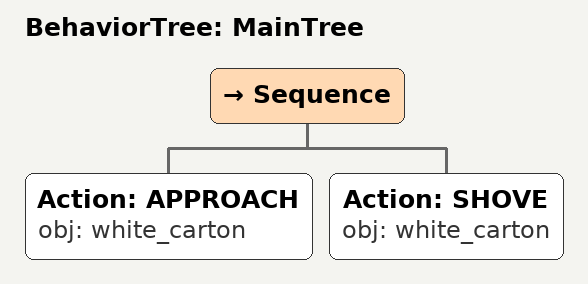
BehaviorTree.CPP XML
<root main_tree_to_execute="MainTree">
  <BehaviorTree ID="MainTree">
    <Sequence>
      <!-- Approach white_carton -->
      <Action ID="APPROACH" obj="white_carton" />
      <!-- Shove white_carton -->
      <Action ID="SHOVE" obj="white_carton" />
    </Sequence>
  </BehaviorTree>
</root>
